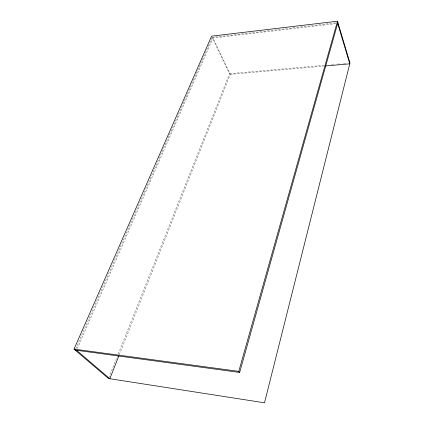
<?xml version="1.0" encoding="UTF-8"?>
<svg xmlns="http://www.w3.org/2000/svg" width="424" height="424" viewBox="0 0 424 424"><rect width="100%" height="100%" fill="white"/><g stroke="black" fill="none" stroke-linecap="round" stroke-linejoin="round"><path stroke-width="0.32" stroke-dasharray="2.12 1.59" d="M108.761 377.906L117.3 356.399M118.275 353.939L229.532 73.702L212.186 37.407L335.951 22.822M119.314 354.745L230.28 74.37L212.938 38.038L335.713 23.643M75.721 348.888L212.186 37.407M77.348 348.47L212.938 38.038M229.532 73.702L324.307 65.28M331.547 64.639L333.524 64.464M337.472 64.109L339.444 63.934M343.392 63.584L346.026 63.351M230.28 74.37L323.507 66.133"/><path stroke-width="0.64" d="M75.191 350.102L239.666 372.431L337.912 22.594M239.666 372.431L238.786 371.36L337.499 21.2L211.592 36.162L74.025 349.106L108.518 378.521L264.507 402.8L349.975 63.001L337.499 21.2M118.826 355.974L109.821 378.727L76.553 350.288M325.478 65.959L349.768 63.817L337.266 22.016M74.025 349.106L238.786 371.36"/></g></svg>
